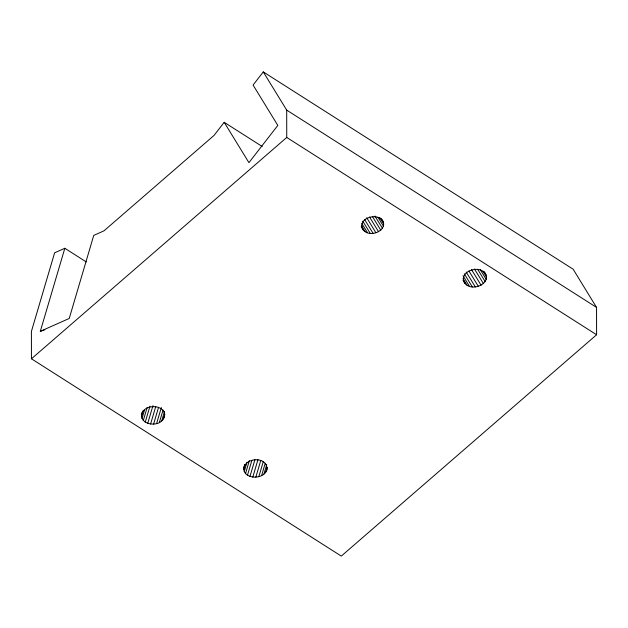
<?xml version="1.0" encoding="UTF-8"?>
<svg xmlns="http://www.w3.org/2000/svg" width="628" height="628" viewBox="0 0 628 628"><rect width="100%" height="100%" fill="white"/><g stroke="black" fill="none" stroke-linecap="round" stroke-linejoin="round"><path stroke-width="0.94" d="M141.771 414.072C145.005 402.046 170.086 405.437 163.5 418.845C157.769 428.61 136.582 424.018 142.603 411.254M267.332 467.899C265.762 481.857 238.208 479.345 244.818 464.398M266.774 469.775C268.541 457.168 247.204 456.627 243.986 467.208M383.276 221.967C378.464 211.126 355.872 218.552 363.267 230.029C370.402 238.844 390.49 229.283 381.235 218.638M486.048 274.938C480.985 263.524 457.208 271.351 464.987 283.424C472.562 292.789 493.836 282.459 483.764 271.296M44.886 329.747L40.302 331.341L64.825 248.28L86.311 261.954M141.488 416.372L143.153 410.751M141.999 418.593L144.471 410.217M143.278 420.595L147.148 407.47M145.225 422.244L149.943 406.261M147.713 423.421L152.973 405.602M150.571 424.049L155.791 406.371M153.609 424.088L158.586 407.227M156.615 423.523L161.333 407.556M159.386 422.409L162.997 410.194M161.741 420.815L164.505 411.434M163.5 418.845L164.889 414.158M243.703 469.509L245.085 464.83M244.214 471.73L246.953 462.451M245.493 473.732L249.355 460.638M247.44 475.38L251.867 460.371M249.928 476.558L254.897 459.72M252.786 477.186L257.99 459.555M255.824 477.225L260.785 460.403M258.83 476.66L263.258 461.666M261.601 475.545L265.204 463.362M263.956 473.952L266.719 464.587M265.715 471.981L267.096 467.303M262.198 146.505L224.196 122.303L213.999 135.452L103.965 230.853L93.753 235.398L69.237 318.459L40.302 331.341M64.825 248.28L54.612 252.825L31.4 331.466L31.447 358.792L341.302 556.094L596.6 334.748L596.553 307.414L573.136 269.208L263.273 71.906L253.076 85.055L277.819 125.412L248.931 162.66L224.196 122.303M31.447 358.792L286.745 137.446L286.698 110.112L263.273 71.906M286.698 110.112L596.553 307.414M286.745 137.446L596.6 334.748M482.987 271.343L486.559 277.168M480.255 269.64L486.276 279.46M477.57 269.2L485.216 281.666M474.47 268.988L483.45 283.636M471.479 269.538L481.103 285.238M468.904 270.974L478.324 286.352M466.212 272.05L475.317 286.91M464.296 273.847L472.28 286.878M462.993 275.755L469.422 286.25M462.985 278.636L466.934 285.073M463.009 280.198L464.987 283.424M379.728 217.508L383.763 224.078M378.04 217.374L383.488 226.261M374.924 216.024L382.483 228.356M372.42 216.55L380.804 230.225M369.547 217.013L378.574 231.748M366.736 217.783L375.944 232.807M364.546 219.415L373.087 233.341M362.772 221.197L370.198 233.302M361.854 223.529L367.482 232.705M361.547 225.766L365.119 231.591M361.218 226.684L363.267 230.029"/></g></svg>
